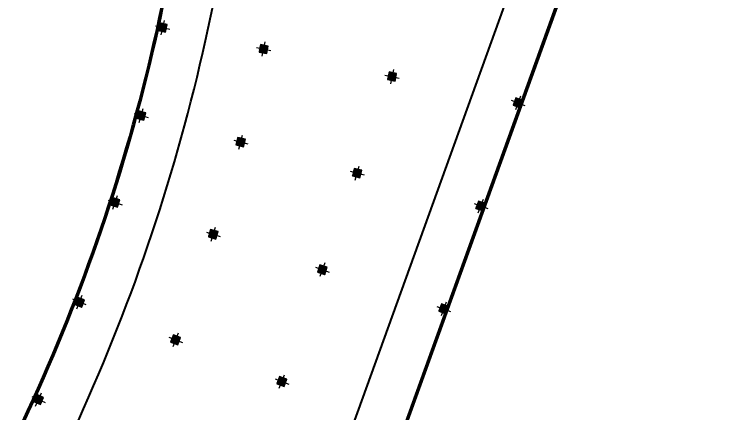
# Model space of a CAD drawing. Header units: millimetres. Extents: x -4 to 161, y -89 to 328.
# Drawn here: x 68.3 to 140.5, y 135.6 to 176.7 of the extents above; entities that cross this region are included whole.
import ezdxf

# ---------------------------------------------------------------- set-up
doc = ezdxf.new("R2010")
doc.units = ezdxf.units.MM
doc.layers.add('ESTRUCTURA', color=150, linetype='Continuous')
doc.layers.add('PARED', color=20, linetype='Continuous', lineweight=40)

# ---------------------------------------------------------------- blocks, each defined once
blk = doc.blocks.new('columna macroestructura')
at = {"layer": 'ESTRUCTURA'}
h = blk.add_hatch(dxfattribs=at)
h.set_pattern_fill('ANSI31', color=256, scale=0.52)
h.set_pattern_definition([(45, (0, 0), (-0.0459619408, 0.0459619408), [])])
h.paths.add_polyline_path([(1323.84, 258.769), (1324.64, 258.769), (1324.64, 259.569), (1323.84, 259.569)])
blk.add_lwpolyline([(1323.84, 258.769), (1324.64, 258.769), (1324.64, 259.569), (1323.84, 259.569)], close=True, dxfattribs=at)
blk = doc.blocks.new('columna2')
at = {"layer": 'ESTRUCTURA'}
for p, q in [((3857.871, 3573.126), (3857.871, 3571.626)), ((3857.121, 3572.376), (3858.621, 3572.376))]:
    blk.add_line(p, q, dxfattribs=at)
at = {"layer": 'ESTRUCTURA', "rotation": 0.9624720657598389}
blk.add_blockref('columna macroestructura', (2538.171, 3291.006), dxfattribs=at)

msp = doc.modelspace()

# ---------------------------------------------------------------- linework, layer by layer
at = {"layer": 'PARED'}
for points in [[(39.335, -3.204), (0.018, 0.002, -0.176206), (-1.966, 31.694), (7.257, 60.373, 0.103624), (60.276, 118.117, 0.10531), (86.145, 193.692, 0.111613), (77.576, 278.723), (85.655, 303.673, -0.173551), (105.38, 327.807), (140.463, 307.394, 0.073888), (124.717, 268.027, 0.140254), (128.137, 188.572), (95.156, 97.236, 0.214927), (39.335, -3.204, 2.062782)], [(51.614, 96.177, 0.029723), (64.698, 115.479, 0.105293), (91.257, 193.071, 0.109438), (82.994, 278.737), (90.531, 302.015, -0.154424), (105.532, 321.761), (133.494, 305.491, 0.065206), (119.707, 269.223, 0.137176), (122.692, 188.656), (90.833, 100.427, 0.041358), (73.047, 84.396)]]:
    msp.add_lwpolyline(points, format="xyb", dxfattribs=at)
msp.add_lwpolyline([(39.198, -3.042), (0.12, 0.144, -0.175697), (-1.823, 31.65), (7.384, 60.28, 0.103558), (60.405, 118.04, 0.10531), (86.294, 193.674, 0.111548), (77.734, 278.724), (85.797, 303.625, -0.173043), (105.381, 327.633), (140.257, 307.34, 0.073627), (124.571, 268.062, 0.140162), (127.978, 188.574), (95.03, 97.329, 0.214563)], format="xyb", close=True, dxfattribs=at)

# ---------------------------------------------------------------- block references
for p, rotation in [((2666.277, -4404.543), 76.62027645598079), ((2780.882, -4346.392), 77.93279769246253), ((-4412.907, -2515.637), 347.9197217460255), ((-4755.471, -1800.624), 339.1832236901676), ((2440.218, -4532.784), 73.85656981374062), ((2552.106, -4483.099), 75.10273462543924), ((2564.077, -4486.284), 75.10273462543924), ((2233.611, -4638.656), 71.39563527905467), ((2084.463, -4718.644), 69.1832236909782), ((2299.782, -4616.338), 72.06738128421716), ((-4741.843, -1899.384), 340.1456957566252), ((4998.512, 1992.191), 157.744317450281), ((-4763.117, -1821.798), 339.1832236901676), ((2000.199, -4753.402), 68.56305666454867), ((2011.127, -4757.691), 68.56305666454867), ((1717.916, -4856.142), 65.45636067911084)]:
    msp.add_blockref('columna2', p, dxfattribs=dict(rotation=rotation))

doc.saveas('drawing.dxf')
